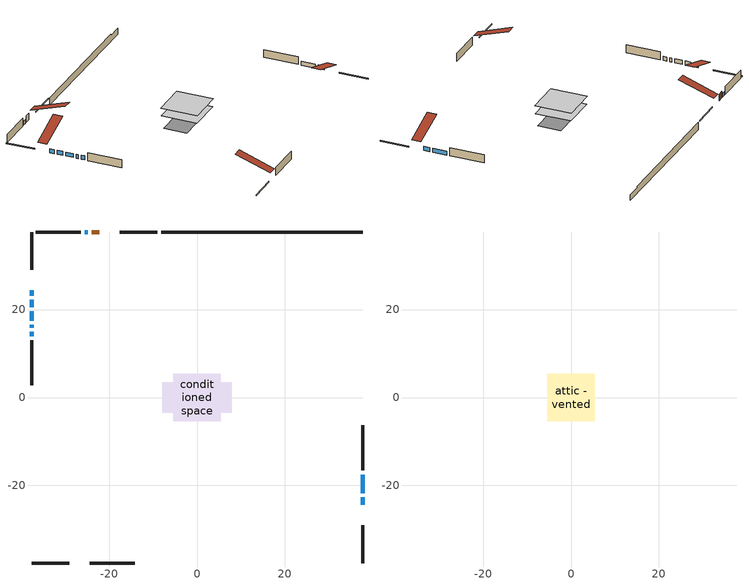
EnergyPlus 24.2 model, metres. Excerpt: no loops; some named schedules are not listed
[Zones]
conditioned space
 floor adiabatic (AdiabaticFloorConstruction): -5.36,-5.36 -5.36,5.36 5.36,5.36 5.36,-5.36 z0.46
 floor foundation (Slab1 construction): -7.92,-3.51 -7.92,3.51 7.92,3.51 7.92,-3.51 z-1.73
 wall outside (RimJoist1 construction): -9.02,37.63 -17.59,37.63 / -37.63,-37.63 -29.06,-37.63 / -37.63,37.63 -37.63,29.06 / 37.63,-37.63 37.63,-29.06 z0.46:0.76
 wall outside (AdiabaticWallConstruction 1): -22.24,37.63 -23.91,37.63 z0.46:2.49
 wall outside (AdiabaticWallConstruction): -37.63,24.41 -37.63,23.16 / -24.83,37.63 -25.52,37.63 / -37.63,22.23 -37.63,20.53 / -37.63,19.6 -37.63,17.46 / -37.63,16.54 -37.63,15.89 / 37.63,-24.41 37.63,-22.7 / 37.63,-21.78 37.63,-17.51 / -37.63,14.96 -37.63,13.94 z0.46:1.68
 wall outside (Wall1 construction): -26.44,37.63 -36.7,37.63 / -24.41,-37.63 -14.15,-37.63 / -37.63,13.01 -37.63,2.75 / 37.63,-16.58 37.63,-6.32 z0.46:2.9
 wall foundation (FoundationWall1 construction): -8.09,37.63,-1.73 -8.09,37.63,0.46 33.06,37.63,0.46 33.06,37.63,0.01 37.63,37.63,0.01 37.63,37.63,-1.73
 window (WindowConstruction): -37.63,24.41 -37.63,23.16 z0.46:1.68
 window (WindowConstruction 7): -24.83,37.63 -25.51,37.63 z0.46:1.68
 window (WindowConstruction 1): -37.63,22.23 -37.63,20.53 z0.46:1.68
 window (WindowConstruction 2): -37.63,19.6 -37.63,17.47 z0.46:1.68
 window (WindowConstruction 3): -37.63,16.54 -37.63,15.89 z0.46:1.68
 window (WindowConstruction 4): 37.63,-24.41 37.63,-22.71 z0.46:1.68
 window (WindowConstruction 5): 37.63,-21.78 37.63,-17.51 z0.46:1.68
 window (WindowConstruction 6): -37.63,14.96 -37.63,13.94 z0.46:1.68
 door (Door): -22.24,37.63 -23.91,37.63 z0.46:2.49
 ceiling adiabatic (AdiabaticFloorConstruction): 5.36,-5.36 5.36,5.36 -5.36,5.36 -5.36,-5.36 z0.46
attic - vented
 floor to conditioned space (Floor1 construction Reversed): -5.44,-5.44 -5.44,5.44 5.44,5.44 5.44,-5.44 z2.9
 roof outside (Roof1 construction): -21.31,37.63,2.9 -21.31,27.04,6.43 -18.52,27.04,6.43 -18.52,37.63,2.9; -25.34,-37.63,2.9 -25.34,-27.04,6.43 -28.13,-27.04,6.43 -28.13,-37.63,2.9; -37.63,25.34,2.9 -27.04,25.34,6.43 -27.04,28.13,6.43 -37.63,28.13,2.9; 37.63,-25.34,2.9 27.04,-25.34,6.43 27.04,-28.13,6.43 37.63,-28.13,2.9
[Building]
Building 1: Terrain=Suburbs
[Site:Location]
Saskatoon Intl AP_SK: Latitude {deg}=52.17; Longitude {deg}=-106.7; Time Zone {hr}=-6; Elevation {m}=504; Keep Site Location Information=Yes
[Site:GroundTemperature:Shallow]
-3.29371, -5.9198, -6.13011, -4.88389, 0.118965, 5.09852, 9.41553, 12.1502, 12.3826, 10.1583, 5.95142, 1.12462
[Site:WaterMainsTemperature]
Calculation Method=Schedule; Temperature Schedule=mains temperature schedule
[Material] Roughness=Rough; Thermal Absorptance=0.9
Name | Thickness {m} | Conductivity {W/m-K} | Density {kg/m3} | Specific Heat {J/kg-K} | Solar Absorptance | Visible Absorptance
asphalt or fiberglass shingles | 0.00635 | 0.162714 | 1121.4 | 1465.45 | 0.84 | 0.84
ceiling loosefill ins | 0.169333 | 0.0480833 | 16.02 | 1046.75 | 0.7 | 0.7
ceiling stud and cavity | 0.1397 | 0.0833374 | 65.682 | 1177.47 | 0.7 | 0.7
concrete 4.0 in. | 0.1016 | 1.803125 | 2242.8 | 837.4 | 0.7 | 0.7
concrete 8.0 in. | 0.2032 | 1.803125 | 2242.8 | 837.4 | 0.7 | 0.7
door material | 0.04445 | 0.0451087 | 512.64 | 1214.23 | 0.7 | 0.7
exterior vertical ins | 0.00969262 | 0.029427 | 32.04 | 1214.23 | 0.7 | 0.7
floor covering | 0.0127 | 0.0433444 | 54.468 | 1339.84 | 0.6 | 0.6
floor rigid ins; wall rigid ins | 0.512978 | 0.029427 | 32.04 | 1214.23 | 0.7 | 0.7
floor stud and cavity | 0.1397 | 1.75129 | 37.0049 | 1207.88 | 0.7 | 0.7
furniture material conditioned space 1 | 0.1524 | 0.115458 | 640.8 | 1214.23 | 0.6 | 0.6
gypsum board | 0.0127 | 0.160291 | 801 | 837.4 | 0.6 | 0.6
gypsum board 1 | 0.0127 | 0.160291 | 801 | 837.4 | 0.7 | 0.7
osb sheathing 0.5 in. | 0.0127 | 0.115458 | 512.64 | 1214.23 | 0.7 | 0.7
osb sheathing 0.75 in. | 0.01905 | 0.115458 | 512.64 | 1214.23 | 0.7 | 0.7
rim joist stud and cavity | 0.0508 | 0.271007 | 50.32683 | 1063.81 | 0.6 | 0.6
wall stud and cavity | 0.1397 | 0.114321 | 139.0536 | 1170.24 | 0.7 | 0.7
wall stud and cavity 1 | 0.0889 | 0.380278 | 52.3479 | 1209.89 | 0.7 | 0.7
wall stud and cavity 2 | 0.0889 | 0.391764 | 83.0341 | 1211.67 | 0.7 | 0.7
wood siding | 0.0254 | 0.102417 | 544.68 | 1172.36 | 0 | 0
wood siding 1; wood siding 2; wood siding 3 | 0.0254 | 0.102417 | 544.68 | 1172.36 | 0.7 | 0.7
[WindowMaterial:SimpleGlazingSystem]
Name | U-Factor {W/m2-K} | Solar Heat Gain Coefficient
WindowMaterial | 1.28834 | 0.51
WindowMaterial 1 | 2.04181 | 0.61
WindowMaterial 2 | 1.69886 | 0.58
WindowMaterial 3 | 1.78516 | 0.53
WindowMaterial 4 | 3.00026 | 0.58
[Construction]
AdiabaticFloorConstruction: floor stud and cavity, floor rigid ins, osb sheathing 0.75 in., floor covering
AdiabaticWallConstruction: wood siding 2, wall rigid ins, wall stud and cavity 1, gypsum board
AdiabaticWallConstruction 1: wood siding 3, wall rigid ins, wall stud and cavity 1, gypsum board
Door: door material
Floor1 construction Reversed: gypsum board, ceiling stud and cavity, ceiling loosefill ins
FoundationWall1 construction: concrete 8.0 in., gypsum board 1
furniture construction conditioned space 1: furniture material conditioned space 1
PartitionWallConstruction: gypsum board, wall stud and cavity 2, gypsum board
RimJoist1 construction: wood siding 1, rim joist stud and cavity
Roof1 construction: asphalt or fiberglass shingles
Slab1 construction: concrete 4.0 in.
Wall1 construction: wood siding, osb sheathing 0.5 in., wall stud and cavity, gypsum board
WindowConstruction: WindowMaterial
WindowConstruction 1; WindowConstruction 4: WindowMaterial 1
WindowConstruction 2; WindowConstruction 5: WindowMaterial 2
WindowConstruction 3: WindowMaterial 3
WindowConstruction 6; WindowConstruction 7: WindowMaterial 4
[Zone] Multiplier=1; Part of Total Floor Area=Yes
Name | Volume {m3}
attic - vented | 67.7033
conditioned space | 565.4
[Space]
Name | Zone | Volume {m3}
attic - vented 1 | attic - vented | 67.7033
conditioned space 1 | conditioned space | 565.4
[ZoneInfiltration:EffectiveLeakageArea]
infil attic - vented 1: Zone or Space=attic - vented 1; Schedule=Always On Discrete; Effective Air Leakage Area {cm2}=4051.54; Stack Coefficient=0.000245424; Wind Coefficient=1.05847e-05
[ZoneMixing]
whole house fan mix: Zone or Space=attic - vented; Schedule=Always On Continuous; Design Flow Rate Calculation Method=Flow/Zone; Design Flow Rate {m3/s}=0; Source Zone or Space=conditioned space
[SurfaceProperty:ExposedFoundationPerimeter]
Slab1: Exposed Perimeter Calculation Method=TotalExposedPerimeter; Total Exposed Perimeter {m}=45.72
[InternalMass] Zone or ZoneList=conditioned space; Space or SpaceList=conditioned space 1
Name | Construction | Surface Area {m2}
furniture mass conditioned space 1 | furniture construction conditioned space 1 | 90.444
partition wall mass | PartitionWallConstruction | 226.11
[Lights]
interior lighting: Zone or ZoneList or Space or SpaceList=conditioned space 1; Schedule=interior lighting schedule; Design Level Calculation Method=LightingLevel; Lighting Level {W}=343.2; Return Air Fraction=0; Fraction Radiant=0.6; Fraction Visible=0.2; Fraction Replaceable=1
[People]
occupants: Zone or ZoneList or Space or SpaceList=conditioned space 1; Number of People Schedule=occupants schedule; Number of People Calculation Method=People; Number of People=3; Fraction Radiant=0.314171; Sensible Heat Fraction=0.56303; Activity Level Schedule=occupants activity schedule; Carbon Dioxide Generation Rate {m3/s-W}=0; Enable ASHRAE 55 Comfort Warnings=No; Mean Radiant Temperature Calculation Type=EnclosureAveraged
[ElectricEquipment] Zone or ZoneList or Space or SpaceList=conditioned space 1; Design Level Calculation Method=EquipmentLevel
Name | Schedule | Design Level {W} | Fraction Latent | Fraction Radiant | Fraction Lost
clothes dryer | clothes dryer schedule | 140.772 | 0.015 | 0.081 | 0.85
clothes washer | clothes washer schedule | 32.1985 | 0.03 | 0.162 | 0.7
cooking range | cooking range schedule | 215.147 | 0.08 | 0.432 | 0.2
dishwasher | dishwasher schedule | 66.8632 | 0.3 | 0.18 | 0.4
fridge | fridge schedule | 72.9452 | 0 | 0.6 | 0
mech vent house fan | mech vent house fan schedule | 0 | 0 | 0 | 1
mech vent house fan cfis | mech vent house fan cfis schedule | 0 | 0 | 0 | 0
misc plug loads | misc plug loads schedule | 494.7 | 0.045 | 0.513 | 0.1
whole house fan | Always On Discrete | 0 | 0 | 0 | 1
[OtherEquipment] Zone or ZoneList or Space or SpaceList=conditioned space 1; Design Level Calculation Method=EquipmentLevel
Name | Fuel Type | Schedule | Design Level {W} | Fraction Latent | Fraction Radiant | Fraction Lost
clothes dryer 1 | Electricity | clothes dryer schedule | 0 | 0.015 | 0.081 | 0.85
cooking range 1 | Electricity | cooking range schedule | 0 | 0.08 | 0.432 | 0.2
general water use latent | None | general water use schedule | 62.594 | 1 | 0 | 0
general water use sensible | None | general water use schedule | -61.6891 | 0 | 0.6 | 0
mech vent house fan latent load | None | Always On Discrete | 0 | 1 | 0 | 0
mech vent house fan sensible load | None | Always On Discrete | 0 | 0 | 0 | 0
water heater energy adjustment1 | NaturalGas | Always On Discrete | 0.01 | 0 | 0 | 1
[ZoneInfiltration:DesignFlowRate] Zone or ZoneList or Space or SpaceList=conditioned space 1; Schedule=Always On Discrete; Design Flow Rate Calculation Method=Flow/Zone; Design Flow Rate {m3/s}=0
infil flow; natural vent flow; whole house fan flow
[AvailabilityManager:Scheduled]
central ac and furnace airloop Availability Manager: Schedule=Always On Discrete
[Foundation:Kiva]
Foundation Kiva 1: Initial Indoor Air Temperature {C}=21; Wall Height Above Grade {m}=0.459974; Wall Depth Below Slab {m}=0.2032; Custom Block Material Name 1=exterior vertical ins; Custom Block Depth 1 {m}=2.189988; Custom Block X Position 1 {m}=0.2159; Custom Block Z Position 1 {m}=0
[Foundation:Kiva:Settings]
Soil Conductivity {W/m-K}=0.849921; Soil Density {kg/m3}=1842.3; Soil Specific Heat {J/kg-K}=418.7; Ground Solar Absorptivity=0.9; Ground Thermal Absorptivity=0.9; Ground Surface Roughness {m}=0.03; Far-Field Width {m}=40; Deep-Ground Boundary Condition=ZeroFlux; Deep-Ground Depth {m}=40; Minimum Cell Dimension {m}=0.2; Maximum Cell Growth Coefficient=3; Simulation Timestep=Timestep
[Exterior:Lights]
exterior lighting: Schedule=exterior lighting schedule; Design Level {W}=75.6
[EnergyManagementSystem:GlobalVariable]
central_ac_and_furnace_airloop_Fan_RTF
infil_program_Qfan
infil_program_Qinf
natural_vent_program_Qnv
natural_vent_program_Qwhf
[EnergyManagementSystem:Sensor]
Name | Output:Variable or Output:Meter Index Key | Output:Variable or Output:Meter
airflow_gain | infil flow | Infiltration Sensible Heat Gain Energy
airflow_gain_1 | natural vent flow | Infiltration Sensible Heat Gain Energy
airflow_gain_2 | whole house fan flow | Infiltration Sensible Heat Gain Energy
airflow_loss | infil flow | Infiltration Sensible Heat Loss Energy
airflow_loss_1 | natural vent flow | Infiltration Sensible Heat Loss Energy
airflow_loss_2 | whole house fan flow | Infiltration Sensible Heat Loss Energy
clg_load_cond |  | Cooling:EnergyTransfer:Zone:CONDITIONED SPACE
clg_sp_s; clg_sp_s_1 | cooling setpoint | Schedule Value
clothes_dryer_exhaust_0_sch_s | clothes dryer exhaust 0 schedule | Schedule Value
cool_season | cooling season schedule | Schedule Value
htg_load_cond |  | Heating:EnergyTransfer:Zone:CONDITIONED SPACE
htg_sp_s; htg_sp_s_1 | heating setpoint | Schedule Value
ig_ee_conv | clothes dryer | Electric Equipment Convective Heating Energy
ig_ee_conv_2 | cooking range | Electric Equipment Convective Heating Energy
ig_ee_conv_4 | fridge | Electric Equipment Convective Heating Energy
ig_ee_conv_5 | misc plug loads | Electric Equipment Convective Heating Energy
ig_ee_conv_6 | whole house fan | Electric Equipment Convective Heating Energy
ig_ee_rad | clothes dryer | Electric Equipment Radiant Heating Energy
ig_ee_rad_2 | cooking range | Electric Equipment Radiant Heating Energy
ig_ee_rad_4 | fridge | Electric Equipment Radiant Heating Energy
ig_ee_rad_5 | misc plug loads | Electric Equipment Radiant Heating Energy
ig_ee_rad_6 | whole house fan | Electric Equipment Radiant Heating Energy
ig_lgt_conv | interior lighting | Lights Convective Heating Energy
ig_lgt_rad | interior lighting | Lights Radiant Heating Energy
ig_lgt_vis | interior lighting | Lights Visible Radiation Heating Energy
ig_oe_conv | clothes dryer 1 | Other Equipment Convective Heating Energy
ig_oe_conv_1 | cooking range 1 | Other Equipment Convective Heating Energy
ig_oe_conv_2 | general water use latent | Other Equipment Convective Heating Energy
ig_oe_conv_3 | general water use sensible | Other Equipment Convective Heating Energy
ig_oe_conv_4 | water heater energy adjustment1 | Other Equipment Convective Heating Energy
ig_oe_rad | clothes dryer 1 | Other Equipment Radiant Heating Energy
ig_oe_rad_1 | cooking range 1 | Other Equipment Radiant Heating Energy
ig_oe_rad_2 | general water use latent | Other Equipment Radiant Heating Energy
ig_oe_rad_3 | general water use sensible | Other Equipment Radiant Heating Energy
ig_oe_rad_4 | water heater energy adjustment1 | Other Equipment Radiant Heating Energy
ig_ppl_conv | occupants | People Convective Heating Energy
ig_ppl_rad | occupants | People Radiant Heating Energy
im_conv | furniture mass conditioned space 1 | Surface Inside Face Convection Heat Gain Energy
im_conv_1 | partition wall mass | Surface Inside Face Convection Heat Gain Energy
im_ig | furniture mass conditioned space 1 | Surface Inside Face Internal Gains Radiation Heat Gain Energy
im_ig_1 | partition wall mass | Surface Inside Face Internal Gains Radiation Heat Gain Energy
im_lgt | furniture mass conditioned space 1 | Surface Inside Face Lights Radiation Heat Gain Energy
im_lgt_1 | partition wall mass | Surface Inside Face Lights Radiation Heat Gain Energy
im_sol | furniture mass conditioned space 1 | Surface Inside Face Solar Radiation Heat Gain Energy
im_sol_1 | partition wall mass | Surface Inside Face Solar Radiation Heat Gain Energy
im_surf | furniture mass conditioned space 1 | Surface Inside Face Net Surface Thermal Radiation Heat Gain Energy
im_surf_1 | partition wall mass | Surface Inside Face Net Surface Thermal Radiation Heat Gain Energy
mv_conv | mech vent house fan | Electric Equipment Convective Heating Energy
mv_conv_1 | mech vent house fan cfis | Electric Equipment Convective Heating Energy
mv_conv_2 | mech vent house fan latent load | Other Equipment Convective Heating Energy
mv_conv_3 | mech vent house fan sensible load | Other Equipment Convective Heating Energy
mv_rad | mech vent house fan | Electric Equipment Radiant Heating Energy
mv_rad_1 | mech vent house fan cfis | Electric Equipment Radiant Heating Energy
mv_rad_2 | mech vent house fan latent load | Other Equipment Radiant Heating Energy
mv_rad_3 | mech vent house fan sensible load | Other Equipment Radiant Heating Energy
natural_vent_s | natural vent schedule | Schedule Value
out_pb_s |  | Site Outdoor Air Barometric Pressure
out_wt_s |  | Site Outdoor Air Humidity Ratio
site_vw_s |  | Site Wind Speed
ss_back_out | Window1 | Surface Window Shortwave from Zone Back Out Window Heat Transfer Rate
ss_back_out_1 | Window11 | Surface Window Shortwave from Zone Back Out Window Heat Transfer Rate
ss_back_out_2 | Window2 | Surface Window Shortwave from Zone Back Out Window Heat Transfer Rate
ss_back_out_3 | Window3 | Surface Window Shortwave from Zone Back Out Window Heat Transfer Rate
ss_back_out_4 | Window4 | Surface Window Shortwave from Zone Back Out Window Heat Transfer Rate
ss_back_out_5 | Window5 | Surface Window Shortwave from Zone Back Out Window Heat Transfer Rate
ss_back_out_6 | Window6 | Surface Window Shortwave from Zone Back Out Window Heat Transfer Rate
ss_back_out_7 | Window8 | Surface Window Shortwave from Zone Back Out Window Heat Transfer Rate
ss_conv | Door1 | Surface Inside Face Convection Heat Gain Energy
ss_conv_1 | Window1 | Surface Inside Face Convection Heat Gain Energy
ss_conv_2 | Window11 | Surface Inside Face Convection Heat Gain Energy
ss_conv_3 | Window2 | Surface Inside Face Convection Heat Gain Energy
ss_conv_4 | Window3 | Surface Inside Face Convection Heat Gain Energy
ss_conv_5 | Window4 | Surface Inside Face Convection Heat Gain Energy
ss_conv_6 | Window5 | Surface Inside Face Convection Heat Gain Energy
ss_conv_7 | Window6 | Surface Inside Face Convection Heat Gain Energy
ss_conv_8 | Window8 | Surface Inside Face Convection Heat Gain Energy
ss_ig | Door1 | Surface Inside Face Internal Gains Radiation Heat Gain Energy
ss_ig_1 | Window1 | Surface Inside Face Internal Gains Radiation Heat Gain Energy
ss_ig_2 | Window11 | Surface Inside Face Internal Gains Radiation Heat Gain Energy
ss_ig_3 | Window2 | Surface Inside Face Internal Gains Radiation Heat Gain Energy
ss_ig_4 | Window3 | Surface Inside Face Internal Gains Radiation Heat Gain Energy
ss_ig_5 | Window4 | Surface Inside Face Internal Gains Radiation Heat Gain Energy
ss_ig_6 | Window5 | Surface Inside Face Internal Gains Radiation Heat Gain Energy
ss_ig_7 | Window6 | Surface Inside Face Internal Gains Radiation Heat Gain Energy
ss_ig_8 | Window8 | Surface Inside Face Internal Gains Radiation Heat Gain Energy
ss_lgt | Door1 | Surface Inside Face Lights Radiation Heat Gain Energy
ss_sol | Door1 | Surface Inside Face Solar Radiation Heat Gain Energy
ss_surf | Door1 | Surface Inside Face Net Surface Thermal Radiation Heat Gain Energy
ss_surf_1 | Window1 | Surface Inside Face Net Surface Thermal Radiation Heat Gain Energy
ss_surf_2 | Window11 | Surface Inside Face Net Surface Thermal Radiation Heat Gain Energy
ss_surf_3 | Window2 | Surface Inside Face Net Surface Thermal Radiation Heat Gain Energy
ss_surf_4 | Window3 | Surface Inside Face Net Surface Thermal Radiation Heat Gain Energy
ss_surf_5 | Window4 | Surface Inside Face Net Surface Thermal Radiation Heat Gain Energy
ss_surf_6 | Window5 | Surface Inside Face Net Surface Thermal Radiation Heat Gain Energy
ss_surf_7 | Window6 | Surface Inside Face Net Surface Thermal Radiation Heat Gain Energy
ss_surf_8 | Window8 | Surface Inside Face Net Surface Thermal Radiation Heat Gain Energy
ss_trans_in | Window1 | Surface Window Transmitted Solar Radiation Rate
ss_trans_in_1 | Window11 | Surface Window Transmitted Solar Radiation Rate
ss_trans_in_2 | Window2 | Surface Window Transmitted Solar Radiation Rate
ss_trans_in_3 | Window3 | Surface Window Transmitted Solar Radiation Rate
ss_trans_in_4 | Window4 | Surface Window Transmitted Solar Radiation Rate
ss_trans_in_5 | Window5 | Surface Window Transmitted Solar Radiation Rate
ss_trans_in_6 | Window6 | Surface Window Transmitted Solar Radiation Rate
ss_trans_in_7 | Window8 | Surface Window Transmitted Solar Radiation Rate
ss_trans_out | Window1 | Surface Inside Face Initial Transmitted Diffuse Transmitted Out Window Solar Radiation Rate
ss_trans_out_1 | Window11 | Surface Inside Face Initial Transmitted Diffuse Transmitted Out Window Solar Radiation Rate
ss_trans_out_2 | Window2 | Surface Inside Face Initial Transmitted Diffuse Transmitted Out Window Solar Radiation Rate
ss_trans_out_3 | Window3 | Surface Inside Face Initial Transmitted Diffuse Transmitted Out Window Solar Radiation Rate
ss_trans_out_4 | Window4 | Surface Inside Face Initial Transmitted Diffuse Transmitted Out Window Solar Radiation Rate
ss_trans_out_5 | Window5 | Surface Inside Face Initial Transmitted Diffuse Transmitted Out Window Solar Radiation Rate
ss_trans_out_6 | Window6 | Surface Inside Face Initial Transmitted Diffuse Transmitted Out Window Solar Radiation Rate
ss_trans_out_7 | Window8 | Surface Inside Face Initial Transmitted Diffuse Transmitted Out Window Solar Radiation Rate
s_conv | Floor1 | Surface Inside Face Convection Heat Gain Energy
s_conv_1 | FoundationWall1 | Surface Inside Face Convection Heat Gain Energy
s_conv_10 | Wall1:180 | Surface Inside Face Convection Heat Gain Energy
s_conv_11 | Wall1:270 | Surface Inside Face Convection Heat Gain Energy
s_conv_12 | Wall1:90 | Surface Inside Face Convection Heat Gain Energy
s_conv_2 | inferred conditioned ceiling | Surface Inside Face Convection Heat Gain Energy
s_conv_3 | inferred conditioned floor | Surface Inside Face Convection Heat Gain Energy
s_conv_4 | RimJoist1:0 | Surface Inside Face Convection Heat Gain Energy
s_conv_5 | RimJoist1:180 | Surface Inside Face Convection Heat Gain Energy
s_conv_6 | RimJoist1:270 | Surface Inside Face Convection Heat Gain Energy
s_conv_7 | RimJoist1:90 | Surface Inside Face Convection Heat Gain Energy
s_conv_8 | Slab1 | Surface Inside Face Convection Heat Gain Energy
s_conv_9 | Wall1:0 | Surface Inside Face Convection Heat Gain Energy
s_ig | Floor1 | Surface Inside Face Internal Gains Radiation Heat Gain Energy
s_ig_1 | FoundationWall1 | Surface Inside Face Internal Gains Radiation Heat Gain Energy
s_ig_10 | Wall1:180 | Surface Inside Face Internal Gains Radiation Heat Gain Energy
s_ig_11 | Wall1:270 | Surface Inside Face Internal Gains Radiation Heat Gain Energy
s_ig_12 | Wall1:90 | Surface Inside Face Internal Gains Radiation Heat Gain Energy
s_ig_2 | inferred conditioned ceiling | Surface Inside Face Internal Gains Radiation Heat Gain Energy
s_ig_3 | inferred conditioned floor | Surface Inside Face Internal Gains Radiation Heat Gain Energy
s_ig_4 | RimJoist1:0 | Surface Inside Face Internal Gains Radiation Heat Gain Energy
s_ig_5 | RimJoist1:180 | Surface Inside Face Internal Gains Radiation Heat Gain Energy
s_ig_6 | RimJoist1:270 | Surface Inside Face Internal Gains Radiation Heat Gain Energy
s_ig_7 | RimJoist1:90 | Surface Inside Face Internal Gains Radiation Heat Gain Energy
s_ig_8 | Slab1 | Surface Inside Face Internal Gains Radiation Heat Gain Energy
s_ig_9 | Wall1:0 | Surface Inside Face Internal Gains Radiation Heat Gain Energy
s_lgt | Floor1 | Surface Inside Face Lights Radiation Heat Gain Energy
s_lgt_1 | FoundationWall1 | Surface Inside Face Lights Radiation Heat Gain Energy
s_lgt_10 | Wall1:180 | Surface Inside Face Lights Radiation Heat Gain Energy
s_lgt_11 | Wall1:270 | Surface Inside Face Lights Radiation Heat Gain Energy
s_lgt_12 | Wall1:90 | Surface Inside Face Lights Radiation Heat Gain Energy
s_lgt_2 | inferred conditioned ceiling | Surface Inside Face Lights Radiation Heat Gain Energy
s_lgt_3 | inferred conditioned floor | Surface Inside Face Lights Radiation Heat Gain Energy
s_lgt_4 | RimJoist1:0 | Surface Inside Face Lights Radiation Heat Gain Energy
s_lgt_5 | RimJoist1:180 | Surface Inside Face Lights Radiation Heat Gain Energy
s_lgt_6 | RimJoist1:270 | Surface Inside Face Lights Radiation Heat Gain Energy
s_lgt_7 | RimJoist1:90 | Surface Inside Face Lights Radiation Heat Gain Energy
s_lgt_8 | Slab1 | Surface Inside Face Lights Radiation Heat Gain Energy
s_lgt_9 | Wall1:0 | Surface Inside Face Lights Radiation Heat Gain Energy
s_sol | Floor1 | Surface Inside Face Solar Radiation Heat Gain Energy
s_sol_1 | FoundationWall1 | Surface Inside Face Solar Radiation Heat Gain Energy
s_sol_10 | Wall1:180 | Surface Inside Face Solar Radiation Heat Gain Energy
s_sol_11 | Wall1:270 | Surface Inside Face Solar Radiation Heat Gain Energy
s_sol_12 | Wall1:90 | Surface Inside Face Solar Radiation Heat Gain Energy
s_sol_2 | inferred conditioned ceiling | Surface Inside Face Solar Radiation Heat Gain Energy
s_sol_3 | inferred conditioned floor | Surface Inside Face Solar Radiation Heat Gain Energy
s_sol_4 | RimJoist1:0 | Surface Inside Face Solar Radiation Heat Gain Energy
s_sol_5 | RimJoist1:180 | Surface Inside Face Solar Radiation Heat Gain Energy
s_sol_6 | RimJoist1:270 | Surface Inside Face Solar Radiation Heat Gain Energy
s_sol_7 | RimJoist1:90 | Surface Inside Face Solar Radiation Heat Gain Energy
s_sol_8 | Slab1 | Surface Inside Face Solar Radiation Heat Gain Energy
s_sol_9 | Wall1:0 | Surface Inside Face Solar Radiation Heat Gain Energy
s_surf | Floor1 | Surface Inside Face Net Surface Thermal Radiation Heat Gain Energy
s_surf_1 | FoundationWall1 | Surface Inside Face Net Surface Thermal Radiation Heat Gain Energy
s_surf_10 | Wall1:180 | Surface Inside Face Net Surface Thermal Radiation Heat Gain Energy
s_surf_11 | Wall1:270 | Surface Inside Face Net Surface Thermal Radiation Heat Gain Energy
s_surf_12 | Wall1:90 | Surface Inside Face Net Surface Thermal Radiation Heat Gain Energy
s_surf_2 | inferred conditioned ceiling | Surface Inside Face Net Surface Thermal Radiation Heat Gain Energy
s_surf_3 | inferred conditioned floor | Surface Inside Face Net Surface Thermal Radiation Heat Gain Energy
s_surf_4 | RimJoist1:0 | Surface Inside Face Net Surface Thermal Radiation Heat Gain Energy
s_surf_5 | RimJoist1:180 | Surface Inside Face Net Surface Thermal Radiation Heat Gain Energy
s_surf_6 | RimJoist1:270 | Surface Inside Face Net Surface Thermal Radiation Heat Gain Energy
s_surf_7 | RimJoist1:90 | Surface Inside Face Net Surface Thermal Radiation Heat Gain Energy
s_surf_8 | Slab1 | Surface Inside Face Net Surface Thermal Radiation Heat Gain Energy
s_surf_9 | Wall1:0 | Surface Inside Face Net Surface Thermal Radiation Heat Gain Energy
[EnergyManagementSystem:Actuator]
Name | Actuated Component Unique | Actuated Component Type | Actuated Component Control Type
fridge_schedule_act | fridge schedule | Schedule:Constant | Schedule Value
infil_flow_act | infil flow | Zone Infiltration | Air Exchange Flow Rate
mech_vent_house_fan_cfis_act | mech vent house fan cfis | ElectricEquipment | Electricity Rate
mech_vent_house_fan_latent_load_act | mech vent house fan latent load | OtherEquipment | Power Level
mech_vent_house_fan_sensible_load_act | mech vent house fan sensible load | OtherEquipment | Power Level
natural_vent_flow_act | natural vent flow | Zone Infiltration | Air Exchange Flow Rate
water_heater_ec_adj_act | water heater energy adjustment1 | OtherEquipment | Power Level
whole_house_fan_act | whole house fan | ElectricEquipment | Electricity Rate
whole_house_fan_flow_act | whole house fan flow | Zone Infiltration | Air Exchange Flow Rate
whole_house_fan_mix_act | whole house fan mix | ZoneMixing | Air Exchange Flow Rate
